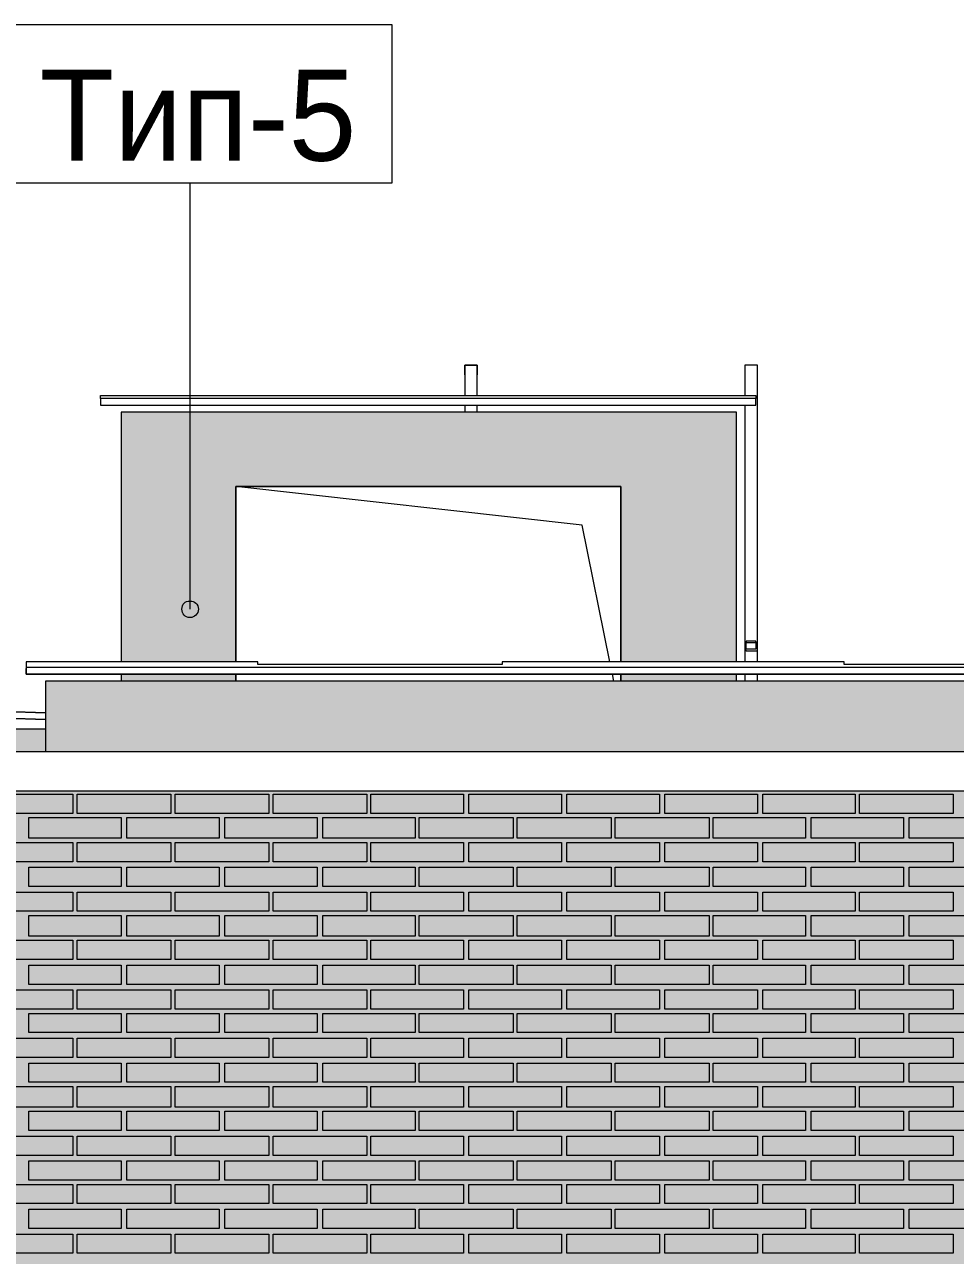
# Model space of a CAD drawing. Header units: millimetres. Extents: x -28928 to 100580, y -22867 to 36490.
# Drawn here: x -19658 to -16805, y 7605 to 11381 of the extents above; entities that cross this region are included whole.
import ezdxf

# ---------------------------------------------------------------- set-up
doc = ezdxf.new("R2010")
doc.units = ezdxf.units.MM
doc.layers.add('PDF _Геометрия', color=7, linetype='Continuous', true_color=0x8f8e8d)
doc.layers.add('PDF _Сплошная заливка', color=7, linetype='Continuous', true_color=0xffffff)
doc.layers.add('PDF _Текст', color=7, linetype='Continuous')

msp = doc.modelspace()

# ---------------------------------------------------------------- hatches: boundary and pattern name
at = {"layer": 'PDF _Сплошная заливка', "true_color": 0x383e42, "transparency": 33554559}
h = msp.add_hatch(color=250, dxfattribs=at)
h.paths.add_polyline_path([(-17830.5, 9426), (-17475.1, 9426), (-17475.1, 10191.8), (-19362, 10191.8), (-19362, 9426), (-19010.9, 9426), (-19010.9, 9963.4), (-17830.5, 9963.4)])
h.paths.add_polyline_path([(-17475.1, 9388), (-17830.5, 9388), (-17830.5, 9366.8), (-17475.1, 9366.8)])
h.paths.add_polyline_path([(-19010.9, 9366.8), (-19010.9, 9388), (-19362, 9388), (-19362, 9366.8)])
msp.add_hatch(color=250, dxfattribs=at).paths.add_polyline_path([(-15105.9, 9244.1), (-15622, 9244.1), (-15622, 9261), (-15363.9, 9265.3), (-15105.9, 9265.3), (-15105.9, 9366.8), (-19594.7, 9366.8), (-19594.7, 9151), (-15562.8, 9151), (-15562.8, 9218.7), (-15105.9, 9218.7)])
at = {"layer": 'PDF _Сплошная заливка', "true_color": 0xdcd6cf, "transparency": 33554559}
h = msp.add_hatch(color=254, dxfattribs=at)
h.paths.add_polyline_path([(-15922.4, -4713.2), (-15922.4, -1464), (-13823.9, -1464), (-13823.9, -4713.2), (-13561.6, -4713.2), (-13561.6, -1163.6), (-19459.3, -1163.6), (-19459.3, -4713.2), (-17919.3, -4713.2), (-17919.3, -1464), (-16518.9, -1464), (-16518.9, -4713.2)])
h.paths.add_polyline_path([(-19700.5, -482.4), (-9335.1, -482.4), (-9335.1, 4218), (-12072.4, 4218), (-12072.4, 6929.9), (-9335.1, 6929.9), (-9335.1, 9028.4), (-21815.9, 9028.4), (-21815.9, -4713.2), (-19776.6, -4713.2), (-19776.6, -727.8), (-19730.1, -727.8), (-19730.1, -820.9), (-19708.9, -820.9), (-19708.9, -719.3), (-19700.5, -719.3)])
h.paths.add_polyline_path([(-10972.4, -4713.2), (-10972.4, -1464), (-9576.3, -1464), (-9576.3, -4713.2), (-9335.1, -4713.2), (-9335.1, -1163.6), (-13383.9, -1163.6), (-13383.9, -4713.2), (-13121.6, -4713.2), (-13121.6, -1464), (-11323.6, -1464), (-11323.6, -4713.2)])

# ---------------------------------------------------------------- linework, layer by layer
at = {"layer": 'PDF _Геометрия', "color": 7, "lineweight": 9}
for points in [[(-19772.4, 11380.7), (-18532.8, 11380.7), (-18532.8, 10894.1), (-19772.4, 10894.1)], [(-17415.9, 10234.1), (-19425.5, 10234.1), (-19425.5, 10242.6), (-17415.9, 10242.6)], [(-19010.9, 9963.4), (-19010.9, 9426), (-19010.9, 9963.4), (-17830.5, 9963.4), (-17830.5, 9426), (-17830.5, 9963.4)], [(-17411.6, 9464.1), (-17411.6, 9481), (-17411.6, 9485.3), (-17415.9, 9485.3), (-17415.9, 9489.5), (-17441.3, 9489.5), (-17445.5, 9489.5), (-17445.5, 9485.3), (-17449.7, 9485.3), (-17449.7, 9481), (-17449.7, 9464.1), (-17445.5, 9459.9), (-17441.3, 9459.9), (-17415.9, 9459.9), (-17411.6, 9459.9)], [(-17445.5, 9481), (-17445.5, 9485.3), (-17441.3, 9485.3), (-17415.9, 9485.3), (-17415.9, 9481), (-17415.9, 9464.1), (-17441.3, 9464.1), (-17445.5, 9464.1)], [(-19653.9, 9409.1), (-15046.6, 9409.1), (-15046.6, 9426), (-16396.3, 9426), (-16396.3, 9417.6), (-17145.1, 9417.6), (-17145.1, 9426), (-18194.3, 9426), (-18194.3, 9417.6), (-18943.2, 9417.6), (-18943.2, 9426), (-19653.9, 9426)], [(-19010.9, 9366.8), (-19010.9, 9388)], [(-17830.5, 9388), (-17830.5, 9366.8)], [(-19594.7, 9269.5), (-19717.4, 9273.7)], [(-19717.4, 9252.6), (-19594.7, 9248.4)]]:
    msp.add_lwpolyline(points, close=True, dxfattribs=at)
for points in [[(-19150.5, 9586.8), (-19150.5, 10894.1)], [(-18308.6, 10306), (-18308.6, 10331.4), (-18308.6, 10335.7), (-18304.3, 10335.7), (-18300.1, 10335.7), (-18304.3, 10335.7), (-18308.6, 10335.7), (-18308.6, 10331.4), (-18308.6, 10242.6)], [(-18270.5, 10242.6), (-18270.5, 10331.4), (-18270.5, 10335.7), (-18274.7, 10335.7), (-18278.9, 10335.7), (-18300.1, 10335.7), (-18278.9, 10335.7), (-18274.7, 10335.7), (-18270.5, 10335.7), (-18270.5, 10331.4), (-18270.5, 10306)], [(-17411.6, 9481), (-17411.6, 10331.4), (-17411.6, 10335.7), (-17415.9, 10335.7), (-17441.3, 10335.7), (-17445.5, 10335.7), (-17449.7, 10335.7), (-17449.7, 10331.4), (-17449.7, 10242.6)], [(-19425.5, 10234.1), (-19425.5, 10213), (-17415.9, 10213), (-17415.9, 10234.1)], [(-19425.5, 10225.7), (-19425.5, 10213), (-17415.9, 10213), (-17415.9, 10225.7)], [(-18308.6, 10213), (-18308.6, 10191.8)], [(-18270.5, 10191.8), (-18270.5, 10213)], [(-17449.7, 10213), (-17449.7, 9481)], [(-17475.1, 9426), (-17475.1, 10191.8), (-19362, 10191.8), (-19362, 9426)], [(-17864.3, 9426), (-17948.9, 9844.9), (-19010.9, 9963.4)], [(-17449.7, 9574.1), (-17449.7, 9548.7), (-17449.7, 9426)], [(-17411.6, 9426), (-17411.6, 9548.7), (-17411.6, 9574.1)], [(-15046.6, 9409.1), (-15046.6, 9388), (-19653.9, 9388), (-19653.9, 9404.9)], [(-19653.9, 9409.1), (-19653.9, 9388), (-15046.6, 9388), (-15046.6, 9404.9)], [(-15105.9, 9265.3), (-15105.9, 9366.8), (-19594.7, 9366.8), (-19594.7, 9151)], [(-19362, 9388), (-19362, 9366.8)], [(-17851.6, 9366.8), (-17855.9, 9388)], [(-17475.1, 9366.8), (-17475.1, 9388)], [(-17449.7, 9388), (-17449.7, 9366.8)], [(-17411.6, 9366.8), (-17411.6, 9388)], [(-19594.7, 9218.7), (-20597.4, 9218.7), (-20597.4, 9151)], [(-21875.1, 9028.4), (-21875.1, 9151), (29681.1, 9151), (29681.1, 9028.4), (-21875.1, 9028.4), (-21875.1, 9151)]]:
    msp.add_lwpolyline(points, dxfattribs=at)
at = {"layer": 'PDF _Геометрия', "lineweight": 9}
for points in [[(-19510.1, 9019.9), (-19510.1, 8960.7), (-19793.6, 8960.7), (-19793.6, 9019.9)], [(-19209.7, 9019.9), (-19209.7, 8960.7), (-19497.4, 8960.7), (-19497.4, 9019.9)], [(-18909.3, 9019.9), (-18909.3, 8960.7), (-19197, 8960.7), (-19197, 9019.9)], [(-18608.9, 9019.9), (-18608.9, 8960.7), (-18896.6, 8960.7), (-18896.6, 9019.9)], [(-18312.8, 9019.9), (-18312.8, 8960.7), (-18596.3, 8960.7), (-18596.3, 9019.9)], [(-18012.4, 9019.9), (-18012.4, 8960.7), (-18295.9, 8960.7), (-18295.9, 9019.9)], [(-17712, 9019.9), (-17712, 8960.7), (-17995.5, 8960.7), (-17995.5, 9019.9)], [(-17411.6, 9019.9), (-17411.6, 8960.7), (-17695.1, 8960.7), (-17695.1, 9019.9)], [(-17111.3, 9019.9), (-17111.3, 8960.7), (-17394.7, 8960.7), (-17394.7, 9019.9)], [(-16810.9, 9019.9), (-16810.9, 8960.7), (-17098.6, 8960.7), (-17098.6, 9019.9)], [(-19362, 8884.5), (-19501.6, 8884.5), (-19645.5, 8884.5), (-19645.5, 8948), (-19501.6, 8948), (-19362, 8948)], [(-19061.6, 8884.5), (-19201.3, 8884.5), (-19345.1, 8884.5), (-19345.1, 8948), (-19201.3, 8948), (-19061.6, 8948)], [(-18761.3, 8884.5), (-18905.1, 8884.5), (-19044.7, 8884.5), (-19044.7, 8948), (-18905.1, 8948), (-18761.3, 8948)], [(-18460.9, 8884.5), (-18604.7, 8884.5), (-18744.3, 8884.5), (-18744.3, 8948), (-18604.7, 8948), (-18460.9, 8948)], [(-18160.5, 8884.5), (-18304.3, 8884.5), (-18448.2, 8884.5), (-18448.2, 8948), (-18304.3, 8948), (-18160.5, 8948)], [(-17860.1, 8884.5), (-18003.9, 8884.5), (-18147.8, 8884.5), (-18147.8, 8948), (-18003.9, 8948), (-17860.1, 8948)], [(-17559.7, 8884.5), (-17703.6, 8884.5), (-17847.4, 8884.5), (-17847.4, 8948), (-17703.6, 8948), (-17559.7, 8948)], [(-17263.6, 8884.5), (-17403.2, 8884.5), (-17547, 8884.5), (-17547, 8948), (-17403.2, 8948), (-17263.6, 8948)], [(-16963.2, 8884.5), (-17102.8, 8884.5), (-17246.6, 8884.5), (-17246.6, 8948), (-17102.8, 8948), (-16963.2, 8948)], [(-16662.8, 8884.5), (-16806.6, 8884.5), (-16946.3, 8884.5), (-16946.3, 8948), (-16806.6, 8948), (-16662.8, 8948)], [(-19510.1, 8871.8), (-19510.1, 8812.6), (-19793.6, 8812.6), (-19793.6, 8871.8)], [(-19209.7, 8871.8), (-19209.7, 8812.6), (-19497.4, 8812.6), (-19497.4, 8871.8)], [(-18909.3, 8871.8), (-18909.3, 8812.6), (-19197, 8812.6), (-19197, 8871.8)], [(-18608.9, 8871.8), (-18608.9, 8812.6), (-18896.6, 8812.6), (-18896.6, 8871.8)], [(-18312.8, 8871.8), (-18312.8, 8812.6), (-18596.3, 8812.6), (-18596.3, 8871.8)], [(-18012.4, 8871.8), (-18012.4, 8812.6), (-18295.9, 8812.6), (-18295.9, 8871.8)], [(-17712, 8871.8), (-17712, 8812.6), (-17995.5, 8812.6), (-17995.5, 8871.8)], [(-17411.6, 8871.8), (-17411.6, 8812.6), (-17695.1, 8812.6), (-17695.1, 8871.8)], [(-17111.3, 8871.8), (-17111.3, 8812.6), (-17394.7, 8812.6), (-17394.7, 8871.8)], [(-16810.9, 8871.8), (-16810.9, 8812.6), (-17098.6, 8812.6), (-17098.6, 8871.8)], [(-19362, 8736.4), (-19501.6, 8736.4), (-19645.5, 8736.4), (-19645.5, 8795.7), (-19501.6, 8795.7), (-19362, 8795.7)], [(-19061.6, 8736.4), (-19201.3, 8736.4), (-19345.1, 8736.4), (-19345.1, 8795.7), (-19201.3, 8795.7), (-19061.6, 8795.7)], [(-18761.3, 8736.4), (-18905.1, 8736.4), (-19044.7, 8736.4), (-19044.7, 8795.7), (-18905.1, 8795.7), (-18761.3, 8795.7)], [(-18460.9, 8736.4), (-18604.7, 8736.4), (-18744.3, 8736.4), (-18744.3, 8795.7), (-18604.7, 8795.7), (-18460.9, 8795.7)], [(-18160.5, 8736.4), (-18304.3, 8736.4), (-18448.2, 8736.4), (-18448.2, 8795.7), (-18304.3, 8795.7), (-18160.5, 8795.7)], [(-17860.1, 8736.4), (-18003.9, 8736.4), (-18147.8, 8736.4), (-18147.8, 8795.7), (-18003.9, 8795.7), (-17860.1, 8795.7)], [(-17559.7, 8736.4), (-17703.6, 8736.4), (-17847.4, 8736.4), (-17847.4, 8795.7), (-17703.6, 8795.7), (-17559.7, 8795.7)], [(-17263.6, 8736.4), (-17403.2, 8736.4), (-17547, 8736.4), (-17547, 8795.7), (-17403.2, 8795.7), (-17263.6, 8795.7)], [(-16963.2, 8736.4), (-17102.8, 8736.4), (-17246.6, 8736.4), (-17246.6, 8795.7), (-17102.8, 8795.7), (-16963.2, 8795.7)], [(-16662.8, 8736.4), (-16806.6, 8736.4), (-16946.3, 8736.4), (-16946.3, 8795.7), (-16806.6, 8795.7), (-16662.8, 8795.7)], [(-19510.1, 8719.5), (-19510.1, 8660.3), (-19793.6, 8660.3), (-19793.6, 8719.5)], [(-19209.7, 8719.5), (-19209.7, 8660.3), (-19497.4, 8660.3), (-19497.4, 8719.5)], [(-18909.3, 8719.5), (-18909.3, 8660.3), (-19197, 8660.3), (-19197, 8719.5)], [(-18608.9, 8719.5), (-18608.9, 8660.3), (-18896.6, 8660.3), (-18896.6, 8719.5)], [(-18312.8, 8719.5), (-18312.8, 8660.3), (-18596.3, 8660.3), (-18596.3, 8719.5)], [(-18012.4, 8719.5), (-18012.4, 8660.3), (-18295.9, 8660.3), (-18295.9, 8719.5)], [(-17712, 8719.5), (-17712, 8660.3), (-17995.5, 8660.3), (-17995.5, 8719.5)], [(-17411.6, 8719.5), (-17411.6, 8660.3), (-17695.1, 8660.3), (-17695.1, 8719.5)], [(-17111.3, 8719.5), (-17111.3, 8660.3), (-17394.7, 8660.3), (-17394.7, 8719.5)], [(-16810.9, 8719.5), (-16810.9, 8660.3), (-17098.6, 8660.3), (-17098.6, 8719.5)], [(-19362, 8584.1), (-19501.6, 8584.1), (-19645.5, 8584.1), (-19645.5, 8647.6), (-19501.6, 8647.6), (-19362, 8647.6)], [(-19061.6, 8584.1), (-19201.3, 8584.1), (-19345.1, 8584.1), (-19345.1, 8647.6), (-19201.3, 8647.6), (-19061.6, 8647.6)], [(-18761.3, 8584.1), (-18905.1, 8584.1), (-19044.7, 8584.1), (-19044.7, 8647.6), (-18905.1, 8647.6), (-18761.3, 8647.6)], [(-18460.9, 8584.1), (-18604.7, 8584.1), (-18744.3, 8584.1), (-18744.3, 8647.6), (-18604.7, 8647.6), (-18460.9, 8647.6)], [(-18160.5, 8584.1), (-18304.3, 8584.1), (-18448.2, 8584.1), (-18448.2, 8647.6), (-18304.3, 8647.6), (-18160.5, 8647.6)], [(-17860.1, 8584.1), (-18003.9, 8584.1), (-18147.8, 8584.1), (-18147.8, 8647.6), (-18003.9, 8647.6), (-17860.1, 8647.6)], [(-17559.7, 8584.1), (-17703.6, 8584.1), (-17847.4, 8584.1), (-17847.4, 8647.6), (-17703.6, 8647.6), (-17559.7, 8647.6)], [(-17263.6, 8584.1), (-17403.2, 8584.1), (-17547, 8584.1), (-17547, 8647.6), (-17403.2, 8647.6), (-17263.6, 8647.6)], [(-16963.2, 8584.1), (-17102.8, 8584.1), (-17246.6, 8584.1), (-17246.6, 8647.6), (-17102.8, 8647.6), (-16963.2, 8647.6)], [(-16662.8, 8584.1), (-16806.6, 8584.1), (-16946.3, 8584.1), (-16946.3, 8647.6), (-16806.6, 8647.6), (-16662.8, 8647.6)], [(-19510.1, 8571.4), (-19510.1, 8512.2), (-19793.6, 8512.2), (-19793.6, 8571.4)], [(-19209.7, 8571.4), (-19209.7, 8512.2), (-19497.4, 8512.2), (-19497.4, 8571.4)], [(-18909.3, 8571.4), (-18909.3, 8512.2), (-19197, 8512.2), (-19197, 8571.4)], [(-18608.9, 8571.4), (-18608.9, 8512.2), (-18896.6, 8512.2), (-18896.6, 8571.4)], [(-18312.8, 8571.4), (-18312.8, 8512.2), (-18596.3, 8512.2), (-18596.3, 8571.4)], [(-18012.4, 8571.4), (-18012.4, 8512.2), (-18295.9, 8512.2), (-18295.9, 8571.4)], [(-17712, 8571.4), (-17712, 8512.2), (-17995.5, 8512.2), (-17995.5, 8571.4)], [(-17411.6, 8571.4), (-17411.6, 8512.2), (-17695.1, 8512.2), (-17695.1, 8571.4)], [(-17111.3, 8571.4), (-17111.3, 8512.2), (-17394.7, 8512.2), (-17394.7, 8571.4)], [(-16810.9, 8571.4), (-16810.9, 8512.2), (-17098.6, 8512.2), (-17098.6, 8571.4)], [(-19362, 8436), (-19501.6, 8436), (-19645.5, 8436), (-19645.5, 8495.3), (-19501.6, 8495.3), (-19362, 8495.3)], [(-19061.6, 8436), (-19201.3, 8436), (-19345.1, 8436), (-19345.1, 8495.3), (-19201.3, 8495.3), (-19061.6, 8495.3)], [(-18761.3, 8436), (-18905.1, 8436), (-19044.7, 8436), (-19044.7, 8495.3), (-18905.1, 8495.3), (-18761.3, 8495.3)], [(-18460.9, 8436), (-18604.7, 8436), (-18744.3, 8436), (-18744.3, 8495.3), (-18604.7, 8495.3), (-18460.9, 8495.3)], [(-18160.5, 8436), (-18304.3, 8436), (-18448.2, 8436), (-18448.2, 8495.3), (-18304.3, 8495.3), (-18160.5, 8495.3)], [(-17860.1, 8436), (-18003.9, 8436), (-18147.8, 8436), (-18147.8, 8495.3), (-18003.9, 8495.3), (-17860.1, 8495.3)], [(-17559.7, 8436), (-17703.6, 8436), (-17847.4, 8436), (-17847.4, 8495.3), (-17703.6, 8495.3), (-17559.7, 8495.3)], [(-17263.6, 8436), (-17403.2, 8436), (-17547, 8436), (-17547, 8495.3), (-17403.2, 8495.3), (-17263.6, 8495.3)], [(-16963.2, 8436), (-17102.8, 8436), (-17246.6, 8436), (-17246.6, 8495.3), (-17102.8, 8495.3), (-16963.2, 8495.3)], [(-16662.8, 8436), (-16806.6, 8436), (-16946.3, 8436), (-16946.3, 8495.3), (-16806.6, 8495.3), (-16662.8, 8495.3)], [(-19510.1, 8419.1), (-19510.1, 8359.9), (-19793.6, 8359.9), (-19793.6, 8419.1)], [(-19209.7, 8419.1), (-19209.7, 8359.9), (-19497.4, 8359.9), (-19497.4, 8419.1)], [(-18909.3, 8419.1), (-18909.3, 8359.9), (-19197, 8359.9), (-19197, 8419.1)], [(-18608.9, 8419.1), (-18608.9, 8359.9), (-18896.6, 8359.9), (-18896.6, 8419.1)], [(-18312.8, 8419.1), (-18312.8, 8359.9), (-18596.3, 8359.9), (-18596.3, 8419.1)], [(-18012.4, 8419.1), (-18012.4, 8359.9), (-18295.9, 8359.9), (-18295.9, 8419.1)], [(-17712, 8419.1), (-17712, 8359.9), (-17995.5, 8359.9), (-17995.5, 8419.1)], [(-17411.6, 8419.1), (-17411.6, 8359.9), (-17695.1, 8359.9), (-17695.1, 8419.1)], [(-17111.3, 8419.1), (-17111.3, 8359.9), (-17394.7, 8359.9), (-17394.7, 8419.1)], [(-16810.9, 8419.1), (-16810.9, 8359.9), (-17098.6, 8359.9), (-17098.6, 8419.1)], [(-19362, 8288), (-19501.6, 8288), (-19645.5, 8288), (-19645.5, 8347.2), (-19501.6, 8347.2), (-19362, 8347.2)], [(-19061.6, 8288), (-19201.3, 8288), (-19345.1, 8288), (-19345.1, 8347.2), (-19201.3, 8347.2), (-19061.6, 8347.2)], [(-18761.3, 8288), (-18905.1, 8288), (-19044.7, 8288), (-19044.7, 8347.2), (-18905.1, 8347.2), (-18761.3, 8347.2)], [(-18460.9, 8288), (-18604.7, 8288), (-18744.3, 8288), (-18744.3, 8347.2), (-18604.7, 8347.2), (-18460.9, 8347.2)], [(-18160.5, 8288), (-18304.3, 8288), (-18448.2, 8288), (-18448.2, 8347.2), (-18304.3, 8347.2), (-18160.5, 8347.2)], [(-17860.1, 8288), (-18003.9, 8288), (-18147.8, 8288), (-18147.8, 8347.2), (-18003.9, 8347.2), (-17860.1, 8347.2)], [(-17559.7, 8288), (-17703.6, 8288), (-17847.4, 8288), (-17847.4, 8347.2), (-17703.6, 8347.2), (-17559.7, 8347.2)], [(-17263.6, 8288), (-17403.2, 8288), (-17547, 8288), (-17547, 8347.2), (-17403.2, 8347.2), (-17263.6, 8347.2)], [(-16963.2, 8288), (-17102.8, 8288), (-17246.6, 8288), (-17246.6, 8347.2), (-17102.8, 8347.2), (-16963.2, 8347.2)], [(-16662.8, 8288), (-16806.6, 8288), (-16946.3, 8288), (-16946.3, 8347.2), (-16806.6, 8347.2), (-16662.8, 8347.2)], [(-19510.1, 8271), (-19510.1, 8211.8), (-19793.6, 8211.8), (-19793.6, 8271)], [(-19209.7, 8271), (-19209.7, 8211.8), (-19497.4, 8211.8), (-19497.4, 8271)], [(-18909.3, 8271), (-18909.3, 8211.8), (-19197, 8211.8), (-19197, 8271)], [(-18608.9, 8271), (-18608.9, 8211.8), (-18896.6, 8211.8), (-18896.6, 8271)], [(-18312.8, 8271), (-18312.8, 8211.8), (-18596.3, 8211.8), (-18596.3, 8271)], [(-18012.4, 8271), (-18012.4, 8211.8), (-18295.9, 8211.8), (-18295.9, 8271)], [(-17712, 8271), (-17712, 8211.8), (-17995.5, 8211.8), (-17995.5, 8271)], [(-17411.6, 8271), (-17411.6, 8211.8), (-17695.1, 8211.8), (-17695.1, 8271)], [(-17111.3, 8271), (-17111.3, 8211.8), (-17394.7, 8211.8), (-17394.7, 8271)], [(-16810.9, 8271), (-16810.9, 8211.8), (-17098.6, 8211.8), (-17098.6, 8271)], [(-19362, 8135.7), (-19501.6, 8135.7), (-19645.5, 8135.7), (-19645.5, 8194.9), (-19501.6, 8194.9), (-19362, 8194.9)], [(-19061.6, 8135.7), (-19201.3, 8135.7), (-19345.1, 8135.7), (-19345.1, 8194.9), (-19201.3, 8194.9), (-19061.6, 8194.9)], [(-18761.3, 8135.7), (-18905.1, 8135.7), (-19044.7, 8135.7), (-19044.7, 8194.9), (-18905.1, 8194.9), (-18761.3, 8194.9)], [(-18460.9, 8135.7), (-18604.7, 8135.7), (-18744.3, 8135.7), (-18744.3, 8194.9), (-18604.7, 8194.9), (-18460.9, 8194.9)], [(-18160.5, 8135.7), (-18304.3, 8135.7), (-18448.2, 8135.7), (-18448.2, 8194.9), (-18304.3, 8194.9), (-18160.5, 8194.9)], [(-17860.1, 8135.7), (-18003.9, 8135.7), (-18147.8, 8135.7), (-18147.8, 8194.9), (-18003.9, 8194.9), (-17860.1, 8194.9)], [(-17559.7, 8135.7), (-17703.6, 8135.7), (-17847.4, 8135.7), (-17847.4, 8194.9), (-17703.6, 8194.9), (-17559.7, 8194.9)], [(-17263.6, 8135.7), (-17403.2, 8135.7), (-17547, 8135.7), (-17547, 8194.9), (-17403.2, 8194.9), (-17263.6, 8194.9)], [(-16963.2, 8135.7), (-17102.8, 8135.7), (-17246.6, 8135.7), (-17246.6, 8194.9), (-17102.8, 8194.9), (-16963.2, 8194.9)], [(-16662.8, 8135.7), (-16806.6, 8135.7), (-16946.3, 8135.7), (-16946.3, 8194.9), (-16806.6, 8194.9), (-16662.8, 8194.9)], [(-19510.1, 8123), (-19510.1, 8059.5), (-19793.6, 8059.5), (-19793.6, 8123)], [(-19209.7, 8123), (-19209.7, 8059.5), (-19497.4, 8059.5), (-19497.4, 8123)], [(-18909.3, 8123), (-18909.3, 8059.5), (-19197, 8059.5), (-19197, 8123)], [(-18608.9, 8123), (-18608.9, 8059.5), (-18896.6, 8059.5), (-18896.6, 8123)], [(-18312.8, 8123), (-18312.8, 8059.5), (-18596.3, 8059.5), (-18596.3, 8123)], [(-18012.4, 8123), (-18012.4, 8059.5), (-18295.9, 8059.5), (-18295.9, 8123)], [(-17712, 8123), (-17712, 8059.5), (-17995.5, 8059.5), (-17995.5, 8123)], [(-17411.6, 8123), (-17411.6, 8059.5), (-17695.1, 8059.5), (-17695.1, 8123)], [(-17111.3, 8123), (-17111.3, 8059.5), (-17394.7, 8059.5), (-17394.7, 8123)], [(-16810.9, 8123), (-16810.9, 8059.5), (-17098.6, 8059.5), (-17098.6, 8123)], [(-19362, 7987.6), (-19501.6, 7987.6), (-19645.5, 7987.6), (-19645.5, 8046.8), (-19501.6, 8046.8), (-19362, 8046.8)], [(-19061.6, 7987.6), (-19201.3, 7987.6), (-19345.1, 7987.6), (-19345.1, 8046.8), (-19201.3, 8046.8), (-19061.6, 8046.8)], [(-18761.3, 7987.6), (-18905.1, 7987.6), (-19044.7, 7987.6), (-19044.7, 8046.8), (-18905.1, 8046.8), (-18761.3, 8046.8)], [(-18460.9, 7987.6), (-18604.7, 7987.6), (-18744.3, 7987.6), (-18744.3, 8046.8), (-18604.7, 8046.8), (-18460.9, 8046.8)], [(-18160.5, 7987.6), (-18304.3, 7987.6), (-18448.2, 7987.6), (-18448.2, 8046.8), (-18304.3, 8046.8), (-18160.5, 8046.8)], [(-17860.1, 7987.6), (-18003.9, 7987.6), (-18147.8, 7987.6), (-18147.8, 8046.8), (-18003.9, 8046.8), (-17860.1, 8046.8)], [(-17559.7, 7987.6), (-17703.6, 7987.6), (-17847.4, 7987.6), (-17847.4, 8046.8), (-17703.6, 8046.8), (-17559.7, 8046.8)], [(-17263.6, 7987.6), (-17403.2, 7987.6), (-17547, 7987.6), (-17547, 8046.8), (-17403.2, 8046.8), (-17263.6, 8046.8)], [(-16963.2, 7987.6), (-17102.8, 7987.6), (-17246.6, 7987.6), (-17246.6, 8046.8), (-17102.8, 8046.8), (-16963.2, 8046.8)], [(-16662.8, 7987.6), (-16806.6, 7987.6), (-16946.3, 7987.6), (-16946.3, 8046.8), (-16806.6, 8046.8), (-16662.8, 8046.8)], [(-19510.1, 7970.7), (-19510.1, 7911.4), (-19793.6, 7911.4), (-19793.6, 7970.7)], [(-19209.7, 7970.7), (-19209.7, 7911.4), (-19497.4, 7911.4), (-19497.4, 7970.7)], [(-18909.3, 7970.7), (-18909.3, 7911.4), (-19197, 7911.4), (-19197, 7970.7)], [(-18608.9, 7970.7), (-18608.9, 7911.4), (-18896.6, 7911.4), (-18896.6, 7970.7)], [(-18312.8, 7970.7), (-18312.8, 7911.4), (-18596.3, 7911.4), (-18596.3, 7970.7)], [(-18012.4, 7970.7), (-18012.4, 7911.4), (-18295.9, 7911.4), (-18295.9, 7970.7)], [(-17712, 7970.7), (-17712, 7911.4), (-17995.5, 7911.4), (-17995.5, 7970.7)], [(-17411.6, 7970.7), (-17411.6, 7911.4), (-17695.1, 7911.4), (-17695.1, 7970.7)], [(-17111.3, 7970.7), (-17111.3, 7911.4), (-17394.7, 7911.4), (-17394.7, 7970.7)], [(-16810.9, 7970.7), (-16810.9, 7911.4), (-17098.6, 7911.4), (-17098.6, 7970.7)], [(-19362, 7835.3), (-19501.6, 7835.3), (-19645.5, 7835.3), (-19645.5, 7894.5), (-19501.6, 7894.5), (-19362, 7894.5)], [(-19061.6, 7835.3), (-19201.3, 7835.3), (-19345.1, 7835.3), (-19345.1, 7894.5), (-19201.3, 7894.5), (-19061.6, 7894.5)], [(-18761.3, 7835.3), (-18905.1, 7835.3), (-19044.7, 7835.3), (-19044.7, 7894.5), (-18905.1, 7894.5), (-18761.3, 7894.5)], [(-18460.9, 7835.3), (-18604.7, 7835.3), (-18744.3, 7835.3), (-18744.3, 7894.5), (-18604.7, 7894.5), (-18460.9, 7894.5)], [(-18160.5, 7835.3), (-18304.3, 7835.3), (-18448.2, 7835.3), (-18448.2, 7894.5), (-18304.3, 7894.5), (-18160.5, 7894.5)], [(-17860.1, 7835.3), (-18003.9, 7835.3), (-18147.8, 7835.3), (-18147.8, 7894.5), (-18003.9, 7894.5), (-17860.1, 7894.5)], [(-17559.7, 7835.3), (-17703.6, 7835.3), (-17847.4, 7835.3), (-17847.4, 7894.5), (-17703.6, 7894.5), (-17559.7, 7894.5)], [(-17263.6, 7835.3), (-17403.2, 7835.3), (-17547, 7835.3), (-17547, 7894.5), (-17403.2, 7894.5), (-17263.6, 7894.5)], [(-16963.2, 7835.3), (-17102.8, 7835.3), (-17246.6, 7835.3), (-17246.6, 7894.5), (-17102.8, 7894.5), (-16963.2, 7894.5)], [(-16662.8, 7835.3), (-16806.6, 7835.3), (-16946.3, 7835.3), (-16946.3, 7894.5), (-16806.6, 7894.5), (-16662.8, 7894.5)], [(-19510.1, 7822.6), (-19510.1, 7763.4), (-19793.6, 7763.4), (-19793.6, 7822.6)], [(-19209.7, 7822.6), (-19209.7, 7763.4), (-19497.4, 7763.4), (-19497.4, 7822.6)], [(-18909.3, 7822.6), (-18909.3, 7763.4), (-19197, 7763.4), (-19197, 7822.6)], [(-18608.9, 7822.6), (-18608.9, 7763.4), (-18896.6, 7763.4), (-18896.6, 7822.6)], [(-18312.8, 7822.6), (-18312.8, 7763.4), (-18596.3, 7763.4), (-18596.3, 7822.6)], [(-18012.4, 7822.6), (-18012.4, 7763.4), (-18295.9, 7763.4), (-18295.9, 7822.6)], [(-17712, 7822.6), (-17712, 7763.4), (-17995.5, 7763.4), (-17995.5, 7822.6)], [(-17411.6, 7822.6), (-17411.6, 7763.4), (-17695.1, 7763.4), (-17695.1, 7822.6)], [(-17111.3, 7822.6), (-17111.3, 7763.4), (-17394.7, 7763.4), (-17394.7, 7822.6)], [(-16810.9, 7822.6), (-16810.9, 7763.4), (-17098.6, 7763.4), (-17098.6, 7822.6)], [(-19362, 7687.2), (-19501.6, 7687.2), (-19645.5, 7687.2), (-19645.5, 7746.4), (-19501.6, 7746.4), (-19362, 7746.4)], [(-19061.6, 7687.2), (-19201.3, 7687.2), (-19345.1, 7687.2), (-19345.1, 7746.4), (-19201.3, 7746.4), (-19061.6, 7746.4)], [(-18761.3, 7687.2), (-18905.1, 7687.2), (-19044.7, 7687.2), (-19044.7, 7746.4), (-18905.1, 7746.4), (-18761.3, 7746.4)], [(-18460.9, 7687.2), (-18604.7, 7687.2), (-18744.3, 7687.2), (-18744.3, 7746.4), (-18604.7, 7746.4), (-18460.9, 7746.4)], [(-18160.5, 7687.2), (-18304.3, 7687.2), (-18448.2, 7687.2), (-18448.2, 7746.4), (-18304.3, 7746.4), (-18160.5, 7746.4)], [(-17860.1, 7687.2), (-18003.9, 7687.2), (-18147.8, 7687.2), (-18147.8, 7746.4), (-18003.9, 7746.4), (-17860.1, 7746.4)], [(-17559.7, 7687.2), (-17703.6, 7687.2), (-17847.4, 7687.2), (-17847.4, 7746.4), (-17703.6, 7746.4), (-17559.7, 7746.4)], [(-17263.6, 7687.2), (-17403.2, 7687.2), (-17547, 7687.2), (-17547, 7746.4), (-17403.2, 7746.4), (-17263.6, 7746.4)], [(-16963.2, 7687.2), (-17102.8, 7687.2), (-17246.6, 7687.2), (-17246.6, 7746.4), (-17102.8, 7746.4), (-16963.2, 7746.4)], [(-16662.8, 7687.2), (-16806.6, 7687.2), (-16946.3, 7687.2), (-16946.3, 7746.4), (-16806.6, 7746.4), (-16662.8, 7746.4)], [(-19510.1, 7670.3), (-19510.1, 7611), (-19793.6, 7611), (-19793.6, 7670.3)], [(-19209.7, 7670.3), (-19209.7, 7611), (-19497.4, 7611), (-19497.4, 7670.3)], [(-18909.3, 7670.3), (-18909.3, 7611), (-19197, 7611), (-19197, 7670.3)], [(-18608.9, 7670.3), (-18608.9, 7611), (-18896.6, 7611), (-18896.6, 7670.3)], [(-18312.8, 7670.3), (-18312.8, 7611), (-18596.3, 7611), (-18596.3, 7670.3)], [(-18012.4, 7670.3), (-18012.4, 7611), (-18295.9, 7611), (-18295.9, 7670.3)], [(-17712, 7670.3), (-17712, 7611), (-17995.5, 7611), (-17995.5, 7670.3)], [(-17411.6, 7670.3), (-17411.6, 7611), (-17695.1, 7611), (-17695.1, 7670.3)], [(-17111.3, 7670.3), (-17111.3, 7611), (-17394.7, 7611), (-17394.7, 7670.3)], [(-16810.9, 7670.3), (-16810.9, 7611), (-17098.6, 7611), (-17098.6, 7670.3)]]:
    msp.add_lwpolyline(points, close=True, dxfattribs=at)
at = {"layer": 'PDF _Геометрия', "color": 7, "lineweight": 9}
for points in [[(-19175.9, 9586.8), (-19175.9, 9603.7), (-19167.4, 9612.2), (-19150.5, 9612.2)], [(-19175.9, 9586.8), (-19175.9, 9603.7), (-19167.4, 9612.2), (-19150.5, 9612.2)], [(-19150.5, 9612.2), (-19137.8, 9612.2), (-19125.1, 9603.7), (-19125.1, 9586.8)], [(-19150.5, 9612.2), (-19137.8, 9612.2), (-19125.1, 9603.7), (-19125.1, 9586.8)], [(-19150.5, 9561.4), (-19167.4, 9561.4), (-19175.9, 9574.1), (-19175.9, 9586.8)], [(-19150.5, 9561.4), (-19167.4, 9561.4), (-19175.9, 9574.1), (-19175.9, 9586.8)], [(-19125.1, 9586.8), (-19125.1, 9574.1), (-19137.8, 9561.4), (-19150.5, 9561.4)], [(-19125.1, 9586.8), (-19125.1, 9574.1), (-19137.8, 9561.4), (-19150.5, 9561.4)]]:
    msp.add_open_spline(points, degree=3, dxfattribs=at)
at = {"layer": 'PDF _Сплошная заливка', "color": 250, "lineweight": 9, "true_color": 0x383e42, "transparency": 33554559}
msp.add_solid([(-20597.4, 9218.7), (-20597.4, 9151), (-19594.7, 9218.7), (-19594.7, 9151)], dxfattribs=at)

# ---------------------------------------------------------------- texts
at = {"layer": 'PDF _Текст', "insert": (-19611.8, 11100.9), "char_height": 279.17, "attachment_point": 4, "style": ''}
msp.add_mtext('Тип-5', dxfattribs=at)

doc.saveas('drawing.dxf')
